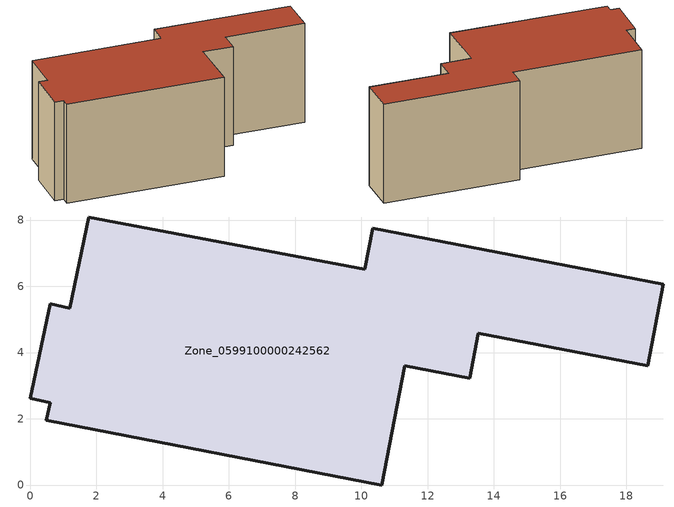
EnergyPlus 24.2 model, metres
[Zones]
Zone_0599100000242562
 floor ground (C_G): 19.12,6.05 18.64,3.6 13.53,4.58 13.26,3.22 11.31,3.6 10.62,0 0.49,1.96 0.6,2.49 0,2.62 0.6,5.47 1.2,5.34 1.77,8.09 10.1,6.51 10.34,7.76 z0
 wall outside (C_F): 0,2.62 0.6,2.49 0.49,1.96 10.62,0 11.31,3.6 13.26,3.22 13.53,4.58 18.64,3.6 19.12,6.05 10.34,7.76 10.1,6.51 1.77,8.09 1.2,5.34 0.6,5.47 0,2.62 z0:6.82
 roof outside (C_R): 19.12,6.05 10.34,7.76 10.1,6.51 1.77,8.09 1.2,5.34 0.6,5.47 0,2.62 0.6,2.49 0.49,1.96 10.62,0 11.31,3.6 13.26,3.22 13.53,4.58 18.64,3.6 z6.82
[BUILDING]
Pand.0599100000242562: North Axis=0; Terrain=City; Loads Convergence Tolerance Value=0.04; Temperature Convergence Tolerance Value=0.4; Solar Distribution=FullExterior; Maximum Number of Warmup Days=25; Minimum Number of Warmup Days=1
[Site:Location]
Rotterdam.The.Hague.AP_ZH_NLD Design_Conditions: Latitude=51.96; Longitude=4.45; Time Zone=1; Elevation=-4.5
[SITE:GROUNDTEMPERATURE:BUILDINGSURFACE]
18, 18, 18, 18, 18, 18, 18, 18, 18, 18, 18, 18
[MATERIAL] Thermal Absorptance=0.9; Solar Absorptance=0.7; Visible Absorptance=0.7
Name | Roughness | Thickness | Conductivity | Density | Specific Heat
G.D.1965 | MediumSmooth | 0.15 | 1 | 540 | 1210
F.D.1965 | Rough | 0.3 | 0.857143 | 1920 | 840
R.D.1965 | MediumRough | 0.2 | 0.08 | 1500 | 1000
[CONSTRUCTION]
C_G: G.D.1965
C_F: F.D.1965
C_R: R.D.1965
[ZONE]
Zone_0599100000242562: Type=1; Multiplier=1; Ceiling Height=Autocalculate; Volume=Autocalculate; Floor Area=autocalculate; Part of Total Floor Area=Yes
[ZONEINFILTRATION:DESIGNFLOWRATE]
Infil_Zone_0599100000242562: Zone or ZoneList or Space or SpaceList=Zone_0599100000242562; Schedule=AlwaysOn; Design Flow Rate Calculation Method=Flow/Area; Flow Rate per Floor Area=0.0042; Constant Term Coefficient=1; Temperature Term Coefficient=0; Velocity Term Coefficient=0; Velocity Squared Term Coefficient=0
[HVACTEMPLATE:ZONE:IDEALLOADSAIRSYSTEM]
Zone_0599100000242562: Maximum Heating Supply Air Temperature=50; Minimum Cooling Supply Air Temperature=13; Maximum Heating Supply Air Humidity Ratio=0.0156; Minimum Cooling Supply Air Humidity Ratio=0.0077; Heating Limit=NoLimit; Cooling Limit=NoLimit; Dehumidification Control Type=ConstantSensibleHeatRatio; Cooling Sensible Heat Ratio=0.7; Dehumidification Setpoint=60; Humidification Control Type=None; Humidification Setpoint=30; Outdoor Air Method=None; Outdoor Air Flow Rate per Person=0.00944; Outdoor Air Flow Rate per Zone Floor Area=0; Outdoor Air Flow Rate per Zone=0; Demand Controlled Ventilation Type=None; Outdoor Air Economizer Type=NoEconomizer; Heat Recovery Type=None; Sensible Heat Recovery Effectiveness=0.7; Latent Heat Recovery Effectiveness=0.65
[ZONECONTROL:THERMOSTAT]
ThermostatControl_Zone_0599100000242562: Zone or ZoneList=Zone_0599100000242562; Control Type Schedule=DualSetpointControlType; Control 1=Thermostat_Zone_0599100000242562; Temperature Difference Between Cutout And Setpoint=0
[THERMOSTATSETPOINT:DUALSETPOINT]
Thermostat_Zone_0599100000242562: Heating Setpoint Temperature Schedule=HeatingSetpoint_Zone_0599100000242562; Cooling Setpoint Temperature Schedule=CoolingSetpoint_Zone_0599100000242562
[SCHEDULE:COMPACT]
HeatingSetpoint_Zone_0599100000242562: Through: 12/31, For: AllDays, Until: 24:00, 21
CoolingSetpoint_Zone_0599100000242562: Through: 12/31, For: AllDays, Until: 24:00, 24
DualSetpointControlType: Through: 12/31, For: AllDays, Until: 24:00, 4
AlwaysOn: Through: 12/31, For: AllDays, Until: 24:00, 1
